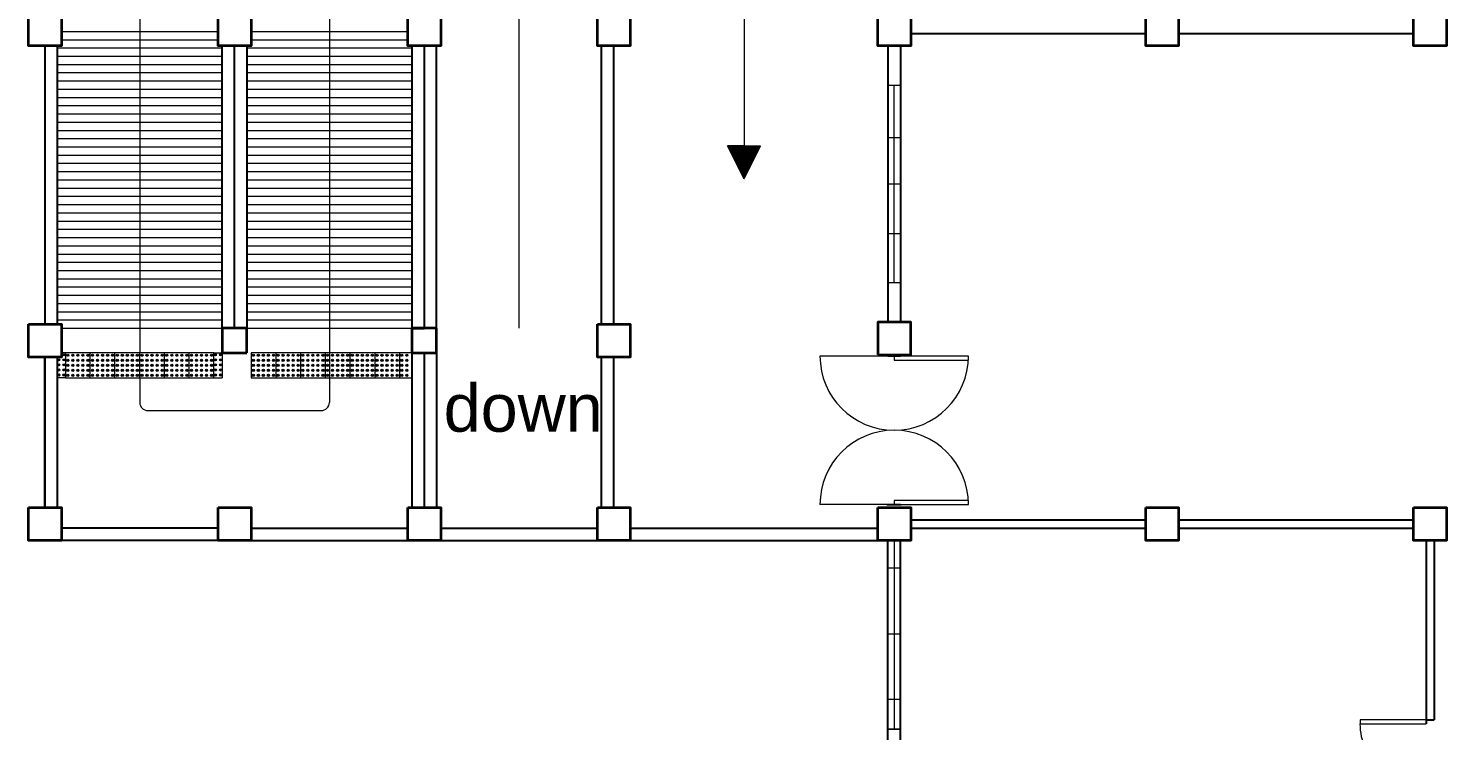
# Model space of a CAD drawing. Header units: millimetres. Extents: x -116 to 421, y 1 to 342.
# Drawn here: x 219.17 to 236.37, y 118.45 to 126.97 of the extents above; entities that cross this region are included whole.
import ezdxf

# ---------------------------------------------------------------- set-up
doc = ezdxf.new("R2010")
doc.units = ezdxf.units.MM
doc.header["$MEASUREMENT"] = 0
doc.styles.add('SWISSLT175', font='swissl.ttf', dxfattribs={"height": 0.175})

msp = doc.modelspace()

# ---------------------------------------------------------------- linework, layer by layer
at = {"color": 8, "lineweight": 9}
for p, q in [((220.525, 136.236), (220.525, 123.036)), ((225.125, 123.336), (225.125, 136.236)), ((222.825, 133.42), (222.825, 122.436)), ((227.855, 132.867), (227.855, 125.549)), ((219.575, 126.936), (221.475, 126.936)), ((219.575, 126.836), (221.475, 126.836)), ((221.875, 126.936), (223.775, 126.936)), ((221.875, 126.836), (223.775, 126.836)), ((219.525, 126.736), (221.525, 126.736)), ((219.525, 126.636), (221.525, 126.636)), ((221.825, 126.736), (223.825, 126.736)), ((221.825, 126.636), (223.825, 126.636)), ((219.525, 126.536), (221.525, 126.536)), ((219.525, 126.436), (221.525, 126.436)), ((221.825, 126.536), (223.825, 126.536)), ((221.825, 126.436), (223.825, 126.436)), ((219.525, 126.336), (221.525, 126.336)), ((221.825, 126.336), (223.825, 126.336)), ((229.6, 126.286), (229.75, 126.286)), ((229.6, 125.086), (229.6, 126.286)), ((229.675, 123.886), (229.675, 126.286)), ((229.75, 126.286), (229.75, 123.886)), ((219.525, 126.236), (221.525, 126.236)), ((219.525, 126.136), (221.525, 126.136)), ((221.825, 126.236), (223.825, 126.236)), ((221.825, 126.136), (223.825, 126.136)), ((219.525, 126.036), (221.525, 126.036)), ((219.525, 125.936), (221.525, 125.936)), ((221.825, 126.036), (223.825, 126.036)), ((221.825, 125.936), (223.825, 125.936)), ((219.525, 125.836), (221.525, 125.836)), ((219.525, 125.736), (221.525, 125.736)), ((221.825, 125.836), (223.825, 125.836)), ((221.825, 125.736), (223.825, 125.736)), ((219.525, 125.636), (221.525, 125.636)), ((221.825, 125.636), (223.825, 125.636)), ((229.6, 125.648), (229.75, 125.648)), ((219.525, 125.536), (221.525, 125.536)), ((219.525, 125.436), (221.525, 125.436)), ((221.825, 125.536), (223.825, 125.536)), ((221.825, 125.436), (223.825, 125.436)), ((227.855, 125.549), (227.655, 125.549)), ((227.855, 125.149), (227.655, 125.549)), ((227.855, 125.539), (227.66, 125.539)), ((227.855, 125.529), (227.665, 125.529)), ((227.855, 125.519), (227.67, 125.519)), ((227.855, 125.509), (227.675, 125.509)), ((227.855, 125.499), (227.68, 125.499)), ((227.855, 125.489), (227.685, 125.489)), ((227.855, 125.479), (227.69, 125.479)), ((227.855, 125.469), (227.695, 125.469)), ((227.855, 125.459), (227.7, 125.459)), ((227.855, 125.459), (227.7, 125.459)), ((227.855, 125.449), (227.705, 125.449)), ((227.855, 125.439), (227.71, 125.439)), ((227.855, 125.429), (227.715, 125.429)), ((227.855, 125.419), (227.72, 125.419)), ((227.855, 125.409), (227.725, 125.409)), ((227.855, 125.399), (227.73, 125.399)), ((227.855, 125.389), (227.735, 125.389)), ((227.855, 125.549), (228.055, 125.549)), ((227.855, 125.149), (228.055, 125.549)), ((227.855, 125.539), (228.05, 125.539)), ((227.855, 125.529), (228.045, 125.529)), ((228.04, 125.519), (227.855, 125.519)), ((228.035, 125.509), (227.855, 125.509)), ((228.03, 125.499), (227.855, 125.499)), ((228.025, 125.489), (227.855, 125.489)), ((228.02, 125.479), (227.855, 125.479)), ((228.015, 125.469), (227.855, 125.469)), ((228.01, 125.459), (227.855, 125.459)), ((228.01, 125.459), (227.855, 125.459)), ((228.005, 125.449), (227.855, 125.449)), ((228, 125.439), (227.855, 125.439)), ((227.995, 125.429), (227.855, 125.429)), ((227.99, 125.419), (227.855, 125.419)), ((227.985, 125.409), (227.855, 125.409)), ((227.98, 125.399), (227.855, 125.399)), ((227.975, 125.389), (227.855, 125.389)), ((219.525, 125.336), (221.525, 125.336)), ((219.525, 125.236), (221.525, 125.236)), ((221.825, 125.336), (223.825, 125.336)), ((221.825, 125.236), (223.825, 125.236)), ((227.855, 125.379), (227.74, 125.379)), ((227.855, 125.369), (227.745, 125.369)), ((227.855, 125.359), (227.75, 125.359)), ((227.855, 125.349), (227.755, 125.349)), ((227.855, 125.339), (227.76, 125.339)), ((227.855, 125.329), (227.765, 125.329)), ((227.855, 125.319), (227.77, 125.319)), ((227.855, 125.309), (227.775, 125.309)), ((227.855, 125.299), (227.78, 125.299)), ((227.855, 125.289), (227.785, 125.289)), ((227.855, 125.279), (227.79, 125.279)), ((227.855, 125.269), (227.795, 125.269)), ((227.855, 125.259), (227.8, 125.259)), ((227.855, 125.249), (227.805, 125.249)), ((227.855, 125.239), (227.81, 125.239)), ((227.855, 125.229), (227.815, 125.229)), ((227.855, 125.219), (227.82, 125.219)), ((227.97, 125.379), (227.855, 125.379)), ((227.965, 125.369), (227.855, 125.369)), ((227.96, 125.359), (227.855, 125.359)), ((227.955, 125.349), (227.855, 125.349)), ((227.95, 125.339), (227.855, 125.339)), ((227.945, 125.329), (227.855, 125.329)), ((227.94, 125.319), (227.855, 125.319)), ((227.935, 125.309), (227.855, 125.309)), ((227.93, 125.299), (227.855, 125.299)), ((227.925, 125.289), (227.855, 125.289)), ((227.92, 125.279), (227.855, 125.279)), ((227.915, 125.269), (227.855, 125.269)), ((227.91, 125.259), (227.855, 125.259)), ((227.905, 125.249), (227.855, 125.249)), ((227.9, 125.239), (227.855, 125.239)), ((227.895, 125.229), (227.855, 125.229)), ((227.89, 125.219), (227.855, 125.219)), ((219.525, 125.136), (221.525, 125.136)), ((221.825, 125.136), (223.825, 125.136)), ((227.855, 125.209), (227.825, 125.209)), ((227.855, 125.199), (227.83, 125.199)), ((227.855, 125.189), (227.835, 125.189)), ((227.855, 125.179), (227.84, 125.179)), ((227.855, 125.169), (227.845, 125.169)), ((227.855, 125.159), (227.85, 125.159)), ((227.885, 125.209), (227.855, 125.209)), ((227.88, 125.199), (227.855, 125.199)), ((227.875, 125.189), (227.855, 125.189)), ((227.87, 125.179), (227.855, 125.179)), ((227.865, 125.169), (227.855, 125.169)), ((227.86, 125.159), (227.855, 125.159)), ((229.6, 125.086), (229.6, 123.886)), ((229.6, 125.086), (229.75, 125.086)), ((219.525, 125.036), (221.525, 125.036)), ((219.525, 124.936), (221.525, 124.936)), ((221.825, 125.036), (223.825, 125.036)), ((221.825, 124.936), (223.825, 124.936)), ((219.525, 124.836), (221.525, 124.836)), ((219.525, 124.736), (221.525, 124.736)), ((221.825, 124.836), (223.825, 124.836)), ((221.825, 124.736), (223.825, 124.736)), ((219.525, 124.636), (221.525, 124.636)), ((219.525, 124.536), (221.525, 124.536)), ((221.825, 124.636), (223.825, 124.636)), ((221.825, 124.536), (223.825, 124.536)), ((219.525, 124.436), (221.525, 124.436)), ((221.825, 124.436), (223.825, 124.436)), ((229.6, 124.486), (229.75, 124.486)), ((219.525, 124.336), (221.525, 124.336)), ((219.525, 124.236), (221.525, 124.236)), ((221.825, 124.336), (223.825, 124.336)), ((221.825, 124.236), (223.825, 124.236)), ((219.525, 124.136), (221.525, 124.136)), ((219.525, 124.036), (221.525, 124.036)), ((221.825, 124.136), (223.825, 124.136)), ((221.825, 124.036), (223.825, 124.036)), ((219.525, 123.936), (221.525, 123.936)), ((221.825, 123.936), (223.825, 123.936)), ((229.75, 123.886), (229.6, 123.886)), ((219.525, 123.836), (221.525, 123.836)), ((219.525, 123.736), (221.525, 123.736)), ((221.825, 123.836), (223.825, 123.836)), ((221.825, 123.736), (223.825, 123.736)), ((219.525, 123.636), (221.525, 123.636)), ((219.525, 123.536), (221.525, 123.536)), ((221.825, 123.636), (223.825, 123.636)), ((221.825, 123.536), (223.825, 123.536)), ((219.525, 123.436), (221.525, 123.436)), ((219.575, 123.336), (221.525, 123.336)), ((221.825, 123.436), (223.825, 123.436)), ((221.825, 123.336), (223.825, 123.336)), ((219.625, 123.036), (219.575, 123.036)), ((219.925, 123.036), (219.625, 123.036)), ((219.625, 123.036), (219.625, 122.736)), ((219.925, 122.736), (219.925, 123.036)), ((220.225, 123.036), (219.925, 123.036)), ((220.225, 122.736), (220.225, 123.036)), ((220.525, 123.036), (220.225, 123.036)), ((220.525, 122.736), (220.525, 123.036)), ((220.825, 123.036), (220.525, 123.036)), ((220.825, 122.736), (220.825, 123.036)), ((221.125, 123.036), (220.825, 123.036)), ((221.125, 122.736), (221.125, 123.036)), ((221.425, 123.036), (221.125, 123.036)), ((221.425, 122.736), (221.425, 123.036)), ((221.425, 123.036), (221.525, 123.036)), ((221.525, 123.036), (221.525, 122.736)), ((222.175, 123.036), (221.875, 123.036)), ((221.875, 123.036), (221.875, 122.736)), ((222.475, 123.036), (222.175, 123.036)), ((222.175, 123.036), (222.175, 122.736)), ((222.775, 123.036), (222.475, 123.036)), ((222.475, 123.036), (222.475, 122.736)), ((223.075, 123.036), (222.775, 123.036)), ((222.775, 123.036), (222.775, 122.736)), ((223.375, 123.036), (223.075, 123.036)), ((223.075, 123.036), (223.075, 122.736)), ((223.675, 123.036), (223.375, 123.036)), ((223.375, 123.036), (223.375, 122.736)), ((223.975, 123.036), (223.675, 123.036)), ((223.675, 123.036), (223.675, 122.736)), ((219.625, 122.736), (219.525, 122.736)), ((219.625, 122.736), (219.925, 122.736)), ((219.925, 122.736), (220.225, 122.736)), ((220.225, 122.736), (220.525, 122.736)), ((220.525, 122.736), (220.825, 122.736)), ((220.525, 122.736), (220.525, 122.436)), ((220.825, 122.736), (221.125, 122.736)), ((221.125, 122.736), (221.425, 122.736)), ((221.425, 122.736), (221.525, 122.736)), ((221.875, 122.736), (222.175, 122.736)), ((222.175, 122.736), (222.475, 122.736)), ((222.475, 122.736), (222.775, 122.736)), ((222.775, 122.736), (223.075, 122.736)), ((223.075, 122.736), (223.375, 122.736)), ((223.375, 122.736), (223.675, 122.736)), ((223.675, 122.736), (223.825, 122.736)), ((220.625, 122.336), (222.725, 122.336)), ((229.6, 118.473), (229.6, 120.761)), ((229.675, 120.761), (229.675, 118.473)), ((229.6, 119.63), (229.6, 120.43)), ((229.6, 120.43), (229.75, 120.43)), ((229.75, 120.43), (229.75, 118.83)), ((229.6, 119.63), (229.75, 119.63)), ((229.75, 118.83), (229.6, 118.83)), ((229.6, 118.473), (229.75, 118.473))]:
    msp.add_line(p, q, dxfattribs=at)
at = {"color": 8, "lineweight": 25}
for p, q in [((229.875, 126.911), (232.725, 126.911)), ((233.125, 126.911), (235.975, 126.911)), ((219.375, 126.761), (219.375, 123.386)), ((219.525, 126.761), (219.525, 123.386)), ((221.525, 123.336), (221.525, 126.761)), ((221.675, 123.336), (221.675, 126.761)), ((221.825, 126.761), (221.825, 123.336)), ((223.825, 126.761), (223.825, 123.336)), ((223.975, 126.761), (223.975, 123.336)), ((224.125, 123.336), (224.125, 126.761)), ((226.125, 123.386), (226.125, 126.761)), ((226.275, 123.386), (226.275, 126.761)), ((229.6, 126.761), (229.6, 123.411)), ((229.75, 126.761), (229.75, 123.411)), ((223.825, 123.336), (223.825, 121.161)), ((224.125, 123.336), (224.125, 121.161)), ((219.375, 121.161), (219.375, 122.986)), ((219.375, 122.986), (219.375, 121.161)), ((219.525, 122.986), (219.525, 121.161)), ((223.975, 123.036), (223.975, 121.161)), ((226.125, 121.161), (226.125, 122.986)), ((226.275, 121.161), (226.275, 122.986)), ((229.6, 123.011), (229.6, 122.998)), ((229.75, 122.998), (229.6, 122.998)), ((229.75, 123.011), (229.75, 122.998)), ((229.6, 121.198), (229.75, 121.198)), ((229.6, 121.186), (229.6, 121.198)), ((229.75, 121.186), (229.75, 121.198)), ((229.875, 121.011), (232.725, 121.011)), ((233.125, 121.011), (235.975, 121.011)), ((221.475, 120.911), (219.575, 120.911)), ((221.475, 120.761), (219.575, 120.761)), ((221.875, 120.911), (223.775, 120.911)), ((221.875, 120.761), (226.075, 120.761)), ((224.175, 120.911), (226.075, 120.911)), ((226.475, 120.911), (229.475, 120.911)), ((226.475, 120.761), (229.475, 120.761)), ((229.6, 115.161), (229.6, 120.761)), ((229.75, 115.161), (229.75, 120.761)), ((229.875, 120.911), (232.725, 120.911)), ((233.125, 120.911), (235.975, 120.911)), ((236.125, 120.761), (236.125, 118.536)), ((236.225, 120.761), (236.225, 118.586)), ((236.125, 118.586), (236.225, 118.586))]:
    msp.add_line(p, q, dxfattribs=at)
at = {"color": 8, "lineweight": 35}
for p, q in [((221.525, 123.336), (221.525, 123.036)), ((221.825, 123.336), (221.525, 123.336)), ((221.525, 123.336), (221.525, 123.036)), ((221.825, 123.036), (221.825, 123.336)), ((221.825, 123.036), (221.825, 123.336)), ((223.825, 123.336), (223.975, 123.336)), ((223.825, 123.336), (223.825, 123.036)), ((224.125, 123.336), (223.825, 123.336)), ((223.825, 123.336), (223.825, 123.036)), ((224.125, 123.036), (224.125, 123.336)), ((224.125, 123.036), (224.125, 123.336)), ((221.525, 123.036), (221.825, 123.036)), ((223.825, 123.036), (224.125, 123.036)), ((223.825, 123.036), (224.125, 123.036))]:
    msp.add_line(p, q, dxfattribs=at)
at = {"color": 8, "lineweight": 13}
for p, q in [((229.675, 122.998), (228.775, 122.998)), ((230.575, 122.998), (229.675, 122.998)), ((229.675, 122.998), (229.675, 122.948)), ((230.575, 122.948), (230.575, 122.998)), ((229.675, 122.948), (230.575, 122.948)), ((229.675, 121.198), (228.775, 121.198)), ((230.575, 121.248), (229.675, 121.248)), ((229.675, 121.248), (229.675, 121.198)), ((229.675, 121.198), (230.575, 121.198)), ((230.575, 121.198), (230.575, 121.248))]:
    msp.add_line(p, q, dxfattribs=at)
at = {"color": 8, "lineweight": 35}
for points in [[(219.175, 127.161), (219.575, 127.161), (219.575, 126.761), (219.175, 126.761)], [(221.475, 127.161), (221.875, 127.161), (221.875, 126.761), (221.475, 126.761)], [(223.775, 127.161), (224.175, 127.161), (224.175, 126.761), (223.775, 126.761)], [(226.075, 127.161), (226.475, 127.161), (226.475, 126.761), (226.075, 126.761)], [(229.475, 127.161), (229.875, 127.161), (229.875, 126.761), (229.475, 126.761)], [(232.725, 127.161), (233.125, 127.161), (233.125, 126.761), (232.725, 126.761)], [(235.975, 127.161), (236.375, 127.161), (236.375, 126.761), (235.975, 126.761)], [(219.175, 123.386), (219.575, 123.386), (219.575, 122.986), (219.175, 122.986)], [(226.075, 123.386), (226.475, 123.386), (226.475, 122.986), (226.075, 122.986)], [(229.475, 123.011), (229.875, 123.011), (229.875, 123.411), (229.475, 123.411)], [(219.175, 121.161), (219.575, 121.161), (219.575, 120.761), (219.175, 120.761)], [(221.475, 121.161), (221.875, 121.161), (221.875, 120.761), (221.475, 120.761)], [(223.775, 121.161), (224.175, 121.161), (224.175, 120.761), (223.775, 120.761)], [(226.075, 121.161), (226.475, 121.161), (226.475, 120.761), (226.075, 120.761)], [(229.475, 121.161), (229.875, 121.161), (229.875, 120.761), (229.475, 120.761)], [(232.725, 121.161), (233.125, 121.161), (233.125, 120.761), (232.725, 120.761)], [(235.975, 121.161), (236.375, 121.161), (236.375, 120.761), (235.975, 120.761)]]:
    msp.add_lwpolyline(points, close=True, dxfattribs=at)
at = {"color": 8, "lineweight": 9}
for points in [[(229.6, 123.886), (229.6, 126.286), (229.75, 126.286), (229.75, 123.886)], [(229.6, 126.286), (229.75, 126.286), (229.75, 123.886), (229.6, 123.886)], [(229.6, 120.761), (229.75, 120.761), (229.75, 118.473), (229.6, 118.473)]]:
    msp.add_lwpolyline(points, close=True, dxfattribs=at)
at = {"color": 8, "lineweight": 13, "ltscale": 0.03}
msp.add_lwpolyline([(236.125, 118.536), (236.125, 118.586), (235.325, 118.586), (235.325, 118.536)], close=True, dxfattribs=at)
at = {"color": 8, "lineweight": 9}
for centre, radius in [((219.605, 123.013), 0.013), ((219.605, 123.013), 0.009), ((219.653, 123.008), 0.013), ((219.653, 123.008), 0.009), ((219.714, 123.008), 0.013), ((219.714, 123.008), 0.009), ((219.775, 123.008), 0.013), ((219.775, 123.008), 0.009), ((219.836, 123.008), 0.013), ((219.836, 123.008), 0.009), ((219.897, 123.008), 0.013), ((219.897, 123.008), 0.009), ((219.953, 123.008), 0.013), ((219.953, 123.008), 0.009), ((220.014, 123.008), 0.013), ((220.014, 123.008), 0.009), ((220.075, 123.008), 0.013), ((220.075, 123.008), 0.009), ((220.136, 123.008), 0.013), ((220.136, 123.008), 0.009), ((220.197, 123.008), 0.013), ((220.197, 123.008), 0.009), ((220.253, 123.008), 0.013), ((220.253, 123.008), 0.009), ((220.314, 123.008), 0.013), ((220.314, 123.008), 0.009), ((220.375, 123.008), 0.013), ((220.375, 123.008), 0.009), ((220.436, 123.008), 0.013), ((220.436, 123.008), 0.009), ((220.497, 123.008), 0.013), ((220.497, 123.008), 0.009), ((220.553, 123.008), 0.013), ((220.553, 123.008), 0.009), ((220.614, 123.008), 0.013), ((220.614, 123.008), 0.009), ((220.675, 123.008), 0.013), ((220.675, 123.008), 0.009), ((220.736, 123.008), 0.013), ((220.736, 123.008), 0.009), ((220.797, 123.008), 0.013), ((220.797, 123.008), 0.009), ((220.853, 123.008), 0.013), ((220.853, 123.008), 0.009), ((220.914, 123.008), 0.013), ((220.914, 123.008), 0.009), ((220.975, 123.008), 0.013), ((220.975, 123.008), 0.009), ((221.036, 123.008), 0.013), ((221.036, 123.008), 0.009), ((221.097, 123.008), 0.013), ((221.097, 123.008), 0.009), ((221.153, 123.008), 0.013), ((221.153, 123.008), 0.009), ((221.214, 123.008), 0.013), ((221.214, 123.008), 0.009), ((221.275, 123.008), 0.013), ((221.275, 123.008), 0.009), ((221.336, 123.008), 0.013), ((221.336, 123.008), 0.009), ((221.397, 123.008), 0.013), ((221.397, 123.008), 0.009), ((221.444, 123.013), 0.013), ((221.444, 123.013), 0.009), ((221.505, 123.013), 0.013), ((221.505, 123.013), 0.009), ((221.903, 123.008), 0.013), ((221.903, 123.008), 0.009), ((221.964, 123.008), 0.013), ((221.964, 123.008), 0.009), ((222.025, 123.008), 0.013), ((222.025, 123.008), 0.009), ((222.086, 123.008), 0.013), ((222.086, 123.008), 0.009), ((222.147, 123.008), 0.013), ((222.147, 123.008), 0.009), ((222.203, 123.008), 0.013), ((222.203, 123.008), 0.009), ((222.264, 123.008), 0.013), ((222.264, 123.008), 0.009), ((222.325, 123.008), 0.013), ((222.325, 123.008), 0.009), ((222.386, 123.008), 0.013), ((222.386, 123.008), 0.009), ((222.447, 123.008), 0.013), ((222.447, 123.008), 0.009), ((222.503, 123.008), 0.013), ((222.503, 123.008), 0.009), ((222.564, 123.008), 0.013), ((222.564, 123.008), 0.009), ((222.625, 123.008), 0.013), ((222.625, 123.008), 0.009), ((222.686, 123.008), 0.013), ((222.686, 123.008), 0.009), ((222.747, 123.008), 0.013), ((222.747, 123.008), 0.009), ((222.803, 123.008), 0.013), ((222.803, 123.008), 0.009), ((222.864, 123.008), 0.013), ((222.864, 123.008), 0.009), ((222.925, 123.008), 0.013), ((222.925, 123.008), 0.009), ((222.986, 123.008), 0.013), ((222.986, 123.008), 0.009), ((223.047, 123.008), 0.013), ((223.047, 123.008), 0.009), ((223.103, 123.008), 0.013), ((223.103, 123.008), 0.009), ((223.164, 123.008), 0.013), ((223.164, 123.008), 0.009), ((223.225, 123.008), 0.013), ((223.225, 123.008), 0.009), ((223.286, 123.008), 0.013), ((223.286, 123.008), 0.009), ((223.347, 123.008), 0.013), ((223.347, 123.008), 0.009), ((223.403, 123.008), 0.013), ((223.403, 123.008), 0.009), ((223.464, 123.008), 0.013), ((223.464, 123.008), 0.009), ((223.525, 123.008), 0.013), ((223.525, 123.008), 0.009), ((223.586, 123.008), 0.013), ((223.586, 123.008), 0.009), ((223.647, 123.008), 0.013), ((223.647, 123.008), 0.009), ((223.703, 123.008), 0.013), ((223.703, 123.008), 0.009), ((223.764, 123.008), 0.013), ((223.764, 123.008), 0.009), ((219.544, 122.952), 0.013), ((219.544, 122.891), 0.013), ((219.544, 122.83), 0.013), ((219.544, 122.952), 0.009), ((219.544, 122.891), 0.009), ((219.544, 122.83), 0.009), ((219.605, 122.952), 0.013), ((219.605, 122.891), 0.013), ((219.605, 122.83), 0.013), ((219.605, 122.952), 0.009), ((219.605, 122.891), 0.009), ((219.605, 122.83), 0.009), ((219.653, 122.947), 0.013), ((219.653, 122.886), 0.013), ((219.653, 122.825), 0.013), ((219.653, 122.947), 0.009), ((219.653, 122.886), 0.009), ((219.653, 122.825), 0.009), ((219.714, 122.947), 0.013), ((219.714, 122.886), 0.013), ((219.714, 122.825), 0.013), ((219.714, 122.947), 0.009), ((219.714, 122.886), 0.009), ((219.714, 122.825), 0.009), ((219.775, 122.947), 0.013), ((219.775, 122.886), 0.013), ((219.775, 122.825), 0.013), ((219.775, 122.947), 0.009), ((219.775, 122.886), 0.009), ((219.775, 122.825), 0.009), ((219.836, 122.947), 0.013), ((219.836, 122.886), 0.013), ((219.836, 122.825), 0.013), ((219.836, 122.947), 0.009), ((219.836, 122.886), 0.009), ((219.836, 122.825), 0.009), ((219.897, 122.947), 0.013), ((219.897, 122.886), 0.013), ((219.897, 122.825), 0.013), ((219.897, 122.947), 0.009), ((219.897, 122.886), 0.009), ((219.897, 122.825), 0.009), ((219.953, 122.947), 0.013), ((219.953, 122.886), 0.013), ((219.953, 122.825), 0.013), ((219.953, 122.947), 0.009), ((219.953, 122.886), 0.009), ((219.953, 122.825), 0.009), ((220.014, 122.947), 0.013), ((220.014, 122.886), 0.013), ((220.014, 122.825), 0.013), ((220.014, 122.947), 0.009), ((220.014, 122.886), 0.009), ((220.014, 122.825), 0.009), ((220.075, 122.947), 0.013), ((220.075, 122.886), 0.013), ((220.075, 122.825), 0.013), ((220.075, 122.947), 0.009), ((220.075, 122.886), 0.009), ((220.075, 122.825), 0.009), ((220.136, 122.947), 0.013), ((220.136, 122.886), 0.013), ((220.136, 122.825), 0.013), ((220.136, 122.947), 0.009), ((220.136, 122.886), 0.009), ((220.136, 122.825), 0.009), ((220.197, 122.947), 0.013), ((220.197, 122.886), 0.013), ((220.197, 122.825), 0.013), ((220.197, 122.947), 0.009), ((220.197, 122.886), 0.009), ((220.197, 122.825), 0.009), ((220.253, 122.947), 0.013), ((220.253, 122.886), 0.013), ((220.253, 122.825), 0.013), ((220.253, 122.947), 0.009), ((220.253, 122.886), 0.009), ((220.253, 122.825), 0.009), ((220.314, 122.947), 0.013), ((220.314, 122.886), 0.013), ((220.314, 122.825), 0.013), ((220.314, 122.947), 0.009), ((220.314, 122.886), 0.009), ((220.314, 122.825), 0.009), ((220.375, 122.947), 0.013), ((220.375, 122.886), 0.013), ((220.375, 122.825), 0.013), ((220.375, 122.947), 0.009), ((220.375, 122.886), 0.009), ((220.375, 122.825), 0.009), ((220.436, 122.947), 0.013), ((220.436, 122.886), 0.013), ((220.436, 122.825), 0.013), ((220.436, 122.947), 0.009), ((220.436, 122.886), 0.009), ((220.436, 122.825), 0.009), ((220.497, 122.947), 0.013), ((220.497, 122.886), 0.013), ((220.497, 122.825), 0.013), ((220.497, 122.947), 0.009), ((220.497, 122.886), 0.009), ((220.497, 122.825), 0.009), ((220.553, 122.947), 0.013), ((220.553, 122.886), 0.013), ((220.553, 122.825), 0.013), ((220.553, 122.947), 0.009), ((220.553, 122.886), 0.009), ((220.553, 122.825), 0.009), ((220.614, 122.947), 0.013), ((220.614, 122.886), 0.013), ((220.614, 122.825), 0.013), ((220.614, 122.947), 0.009), ((220.614, 122.886), 0.009), ((220.614, 122.825), 0.009), ((220.675, 122.947), 0.013), ((220.675, 122.886), 0.013), ((220.675, 122.825), 0.013), ((220.675, 122.947), 0.009), ((220.675, 122.886), 0.009), ((220.675, 122.825), 0.009), ((220.736, 122.947), 0.013), ((220.736, 122.886), 0.013), ((220.736, 122.825), 0.013), ((220.736, 122.947), 0.009), ((220.736, 122.886), 0.009), ((220.736, 122.825), 0.009), ((220.797, 122.947), 0.013), ((220.797, 122.886), 0.013), ((220.797, 122.825), 0.013), ((220.797, 122.947), 0.009), ((220.797, 122.886), 0.009), ((220.797, 122.825), 0.009), ((220.853, 122.947), 0.013), ((220.853, 122.886), 0.013), ((220.853, 122.825), 0.013), ((220.853, 122.947), 0.009), ((220.853, 122.886), 0.009), ((220.853, 122.825), 0.009), ((220.914, 122.947), 0.013), ((220.914, 122.886), 0.013), ((220.914, 122.825), 0.013), ((220.914, 122.947), 0.009), ((220.914, 122.886), 0.009), ((220.914, 122.825), 0.009), ((220.975, 122.947), 0.013), ((220.975, 122.886), 0.013), ((220.975, 122.825), 0.013), ((220.975, 122.947), 0.009), ((220.975, 122.886), 0.009), ((220.975, 122.825), 0.009), ((221.036, 122.947), 0.013), ((221.036, 122.886), 0.013), ((221.036, 122.825), 0.013), ((221.036, 122.947), 0.009), ((221.036, 122.886), 0.009), ((221.036, 122.825), 0.009), ((221.097, 122.947), 0.013), ((221.097, 122.886), 0.013), ((221.097, 122.825), 0.013), ((221.097, 122.947), 0.009), ((221.097, 122.886), 0.009), ((221.097, 122.825), 0.009), ((221.153, 122.947), 0.013), ((221.153, 122.886), 0.013), ((221.153, 122.825), 0.013), ((221.153, 122.947), 0.009), ((221.153, 122.886), 0.009), ((221.153, 122.825), 0.009), ((221.214, 122.947), 0.013), ((221.214, 122.886), 0.013), ((221.214, 122.825), 0.013), ((221.214, 122.947), 0.009), ((221.214, 122.886), 0.009), ((221.214, 122.825), 0.009), ((221.275, 122.947), 0.013), ((221.275, 122.886), 0.013), ((221.275, 122.825), 0.013), ((221.275, 122.947), 0.009), ((221.275, 122.886), 0.009), ((221.275, 122.825), 0.009), ((221.336, 122.947), 0.013), ((221.336, 122.886), 0.013), ((221.336, 122.825), 0.013), ((221.336, 122.947), 0.009), ((221.336, 122.886), 0.009), ((221.336, 122.825), 0.009), ((221.397, 122.947), 0.013), ((221.397, 122.886), 0.013), ((221.397, 122.825), 0.013), ((221.397, 122.947), 0.009), ((221.397, 122.886), 0.009), ((221.397, 122.825), 0.009), ((221.444, 122.952), 0.013), ((221.444, 122.891), 0.013), ((221.444, 122.83), 0.013), ((221.444, 122.952), 0.009), ((221.444, 122.891), 0.009), ((221.444, 122.83), 0.009), ((221.505, 122.952), 0.013), ((221.505, 122.891), 0.013), ((221.505, 122.83), 0.013), ((221.505, 122.952), 0.009), ((221.505, 122.891), 0.009), ((221.505, 122.83), 0.009), ((221.903, 122.947), 0.013), ((221.903, 122.886), 0.013), ((221.903, 122.825), 0.013), ((221.903, 122.947), 0.009), ((221.903, 122.886), 0.009), ((221.903, 122.825), 0.009), ((221.964, 122.947), 0.013), ((221.964, 122.886), 0.013), ((221.964, 122.825), 0.013), ((221.964, 122.947), 0.009), ((221.964, 122.886), 0.009), ((221.964, 122.825), 0.009), ((222.025, 122.947), 0.013), ((222.025, 122.886), 0.013), ((222.025, 122.825), 0.013), ((222.025, 122.947), 0.009), ((222.025, 122.886), 0.009), ((222.025, 122.825), 0.009), ((222.086, 122.947), 0.013), ((222.086, 122.886), 0.013), ((222.086, 122.825), 0.013), ((222.086, 122.947), 0.009), ((222.086, 122.886), 0.009), ((222.086, 122.825), 0.009), ((222.147, 122.947), 0.013), ((222.147, 122.886), 0.013), ((222.147, 122.825), 0.013), ((222.147, 122.947), 0.009), ((222.147, 122.886), 0.009), ((222.147, 122.825), 0.009), ((222.203, 122.947), 0.013), ((222.203, 122.886), 0.013), ((222.203, 122.825), 0.013), ((222.203, 122.947), 0.009), ((222.203, 122.886), 0.009), ((222.203, 122.825), 0.009), ((222.264, 122.947), 0.013), ((222.264, 122.886), 0.013), ((222.264, 122.825), 0.013), ((222.264, 122.947), 0.009), ((222.264, 122.886), 0.009), ((222.264, 122.825), 0.009), ((222.325, 122.947), 0.013), ((222.325, 122.886), 0.013), ((222.325, 122.825), 0.013), ((222.325, 122.947), 0.009), ((222.325, 122.886), 0.009), ((222.325, 122.825), 0.009), ((222.386, 122.947), 0.013), ((222.386, 122.886), 0.013), ((222.386, 122.825), 0.013), ((222.386, 122.947), 0.009), ((222.386, 122.886), 0.009), ((222.386, 122.825), 0.009), ((222.447, 122.947), 0.013), ((222.447, 122.886), 0.013), ((222.447, 122.825), 0.013), ((222.447, 122.947), 0.009), ((222.447, 122.886), 0.009), ((222.447, 122.825), 0.009), ((222.503, 122.947), 0.013), ((222.503, 122.886), 0.013), ((222.503, 122.825), 0.013), ((222.503, 122.947), 0.009), ((222.503, 122.886), 0.009), ((222.503, 122.825), 0.009), ((222.564, 122.947), 0.013), ((222.564, 122.886), 0.013), ((222.564, 122.825), 0.013), ((222.564, 122.947), 0.009), ((222.564, 122.886), 0.009), ((222.564, 122.825), 0.009), ((222.625, 122.947), 0.013), ((222.625, 122.886), 0.013), ((222.625, 122.825), 0.013), ((222.625, 122.947), 0.009), ((222.625, 122.886), 0.009), ((222.625, 122.825), 0.009), ((222.686, 122.947), 0.013), ((222.686, 122.886), 0.013), ((222.686, 122.825), 0.013), ((222.686, 122.947), 0.009), ((222.686, 122.886), 0.009), ((222.686, 122.825), 0.009), ((222.747, 122.947), 0.013), ((222.747, 122.886), 0.013), ((222.747, 122.825), 0.013), ((222.747, 122.947), 0.009), ((222.747, 122.886), 0.009), ((222.747, 122.825), 0.009), ((222.803, 122.947), 0.013), ((222.803, 122.886), 0.013), ((222.803, 122.825), 0.013), ((222.803, 122.947), 0.009), ((222.803, 122.886), 0.009), ((222.803, 122.825), 0.009), ((222.864, 122.947), 0.013), ((222.864, 122.886), 0.013), ((222.864, 122.825), 0.013), ((222.864, 122.947), 0.009), ((222.864, 122.886), 0.009), ((222.864, 122.825), 0.009), ((222.925, 122.947), 0.013), ((222.925, 122.886), 0.013), ((222.925, 122.825), 0.013), ((222.925, 122.947), 0.009), ((222.925, 122.886), 0.009), ((222.925, 122.825), 0.009), ((222.986, 122.947), 0.013), ((222.986, 122.886), 0.013), ((222.986, 122.825), 0.013), ((222.986, 122.947), 0.009), ((222.986, 122.886), 0.009), ((222.986, 122.825), 0.009), ((223.047, 122.947), 0.013), ((223.047, 122.886), 0.013), ((223.047, 122.825), 0.013), ((223.047, 122.947), 0.009), ((223.047, 122.886), 0.009), ((223.047, 122.825), 0.009), ((223.103, 122.947), 0.013), ((223.103, 122.886), 0.013), ((223.103, 122.825), 0.013), ((223.103, 122.947), 0.009), ((223.103, 122.886), 0.009), ((223.103, 122.825), 0.009), ((223.164, 122.947), 0.013), ((223.164, 122.886), 0.013), ((223.164, 122.825), 0.013), ((223.164, 122.947), 0.009), ((223.164, 122.886), 0.009), ((223.164, 122.825), 0.009), ((223.225, 122.947), 0.013), ((223.225, 122.886), 0.013), ((223.225, 122.825), 0.013), ((223.225, 122.947), 0.009), ((223.225, 122.886), 0.009), ((223.225, 122.825), 0.009), ((223.286, 122.947), 0.013), ((223.286, 122.886), 0.013), ((223.286, 122.825), 0.013), ((223.286, 122.947), 0.009), ((223.286, 122.886), 0.009), ((223.286, 122.825), 0.009), ((223.347, 122.947), 0.013), ((223.347, 122.886), 0.013), ((223.347, 122.825), 0.013), ((223.347, 122.947), 0.009), ((223.347, 122.886), 0.009), ((223.347, 122.825), 0.009), ((223.403, 122.947), 0.013), ((223.403, 122.886), 0.013), ((223.403, 122.825), 0.013), ((223.403, 122.947), 0.009), ((223.403, 122.886), 0.009), ((223.403, 122.825), 0.009), ((223.464, 122.947), 0.013), ((223.464, 122.886), 0.013), ((223.464, 122.825), 0.013), ((223.464, 122.947), 0.009), ((223.464, 122.886), 0.009), ((223.464, 122.825), 0.009), ((223.525, 122.947), 0.013), ((223.525, 122.886), 0.013), ((223.525, 122.825), 0.013), ((223.525, 122.947), 0.009), ((223.525, 122.886), 0.009), ((223.525, 122.825), 0.009), ((223.586, 122.947), 0.013), ((223.586, 122.886), 0.013), ((223.586, 122.825), 0.013), ((223.586, 122.947), 0.009), ((223.586, 122.886), 0.009), ((223.586, 122.825), 0.009), ((223.647, 122.947), 0.013), ((223.647, 122.886), 0.013), ((223.647, 122.825), 0.013), ((223.647, 122.947), 0.009), ((223.647, 122.886), 0.009), ((223.647, 122.825), 0.009), ((223.703, 122.947), 0.013), ((223.703, 122.886), 0.013), ((223.703, 122.825), 0.013), ((223.703, 122.947), 0.009), ((223.703, 122.886), 0.009), ((223.703, 122.825), 0.009), ((223.764, 122.947), 0.013), ((223.764, 122.886), 0.013), ((223.764, 122.825), 0.013), ((223.764, 122.947), 0.009), ((223.764, 122.886), 0.009), ((223.764, 122.825), 0.009), ((219.544, 122.769), 0.013), ((219.544, 122.769), 0.009), ((219.605, 122.769), 0.013), ((219.605, 122.769), 0.009), ((219.653, 122.764), 0.013), ((219.653, 122.764), 0.009), ((219.714, 122.764), 0.013), ((219.714, 122.764), 0.009), ((219.775, 122.764), 0.013), ((219.775, 122.764), 0.009), ((219.836, 122.764), 0.013), ((219.836, 122.764), 0.009), ((219.897, 122.764), 0.013), ((219.897, 122.764), 0.009), ((219.953, 122.764), 0.013), ((219.953, 122.764), 0.009), ((220.014, 122.764), 0.013), ((220.014, 122.764), 0.009), ((220.075, 122.764), 0.013), ((220.075, 122.764), 0.009), ((220.136, 122.764), 0.013), ((220.136, 122.764), 0.009), ((220.197, 122.764), 0.013), ((220.197, 122.764), 0.009), ((220.253, 122.764), 0.013), ((220.253, 122.764), 0.009), ((220.314, 122.764), 0.013), ((220.314, 122.764), 0.009), ((220.375, 122.764), 0.013), ((220.375, 122.764), 0.009), ((220.436, 122.764), 0.013), ((220.436, 122.764), 0.009), ((220.497, 122.764), 0.013), ((220.497, 122.764), 0.009), ((220.553, 122.764), 0.013), ((220.553, 122.764), 0.009), ((220.614, 122.764), 0.013), ((220.614, 122.764), 0.009), ((220.675, 122.764), 0.013), ((220.675, 122.764), 0.009), ((220.736, 122.764), 0.013), ((220.736, 122.764), 0.009), ((220.797, 122.764), 0.013), ((220.797, 122.764), 0.009), ((220.853, 122.764), 0.013), ((220.853, 122.764), 0.009), ((220.914, 122.764), 0.013), ((220.914, 122.764), 0.009), ((220.975, 122.764), 0.013), ((220.975, 122.764), 0.009), ((221.036, 122.764), 0.013), ((221.036, 122.764), 0.009), ((221.097, 122.764), 0.013), ((221.097, 122.764), 0.009), ((221.153, 122.764), 0.013), ((221.153, 122.764), 0.009), ((221.214, 122.764), 0.013), ((221.214, 122.764), 0.009), ((221.275, 122.764), 0.013), ((221.275, 122.764), 0.009), ((221.336, 122.764), 0.013), ((221.336, 122.764), 0.009), ((221.397, 122.764), 0.013), ((221.397, 122.764), 0.009), ((221.444, 122.769), 0.013), ((221.444, 122.769), 0.009), ((221.505, 122.769), 0.013), ((221.505, 122.769), 0.009), ((221.903, 122.764), 0.013), ((221.903, 122.764), 0.009), ((221.964, 122.764), 0.013), ((221.964, 122.764), 0.009), ((222.025, 122.764), 0.013), ((222.025, 122.764), 0.009), ((222.086, 122.764), 0.013), ((222.086, 122.764), 0.009), ((222.147, 122.764), 0.013), ((222.147, 122.764), 0.009), ((222.203, 122.764), 0.013), ((222.203, 122.764), 0.009), ((222.264, 122.764), 0.013), ((222.264, 122.764), 0.009), ((222.325, 122.764), 0.013), ((222.325, 122.764), 0.009), ((222.386, 122.764), 0.013), ((222.386, 122.764), 0.009), ((222.447, 122.764), 0.013), ((222.447, 122.764), 0.009), ((222.503, 122.764), 0.013), ((222.503, 122.764), 0.009), ((222.564, 122.764), 0.013), ((222.564, 122.764), 0.009), ((222.625, 122.764), 0.013), ((222.625, 122.764), 0.009), ((222.686, 122.764), 0.013), ((222.686, 122.764), 0.009), ((222.747, 122.764), 0.013), ((222.747, 122.764), 0.009), ((222.803, 122.764), 0.013), ((222.803, 122.764), 0.009), ((222.864, 122.764), 0.013), ((222.864, 122.764), 0.009), ((222.925, 122.764), 0.013), ((222.925, 122.764), 0.009), ((222.986, 122.764), 0.013), ((222.986, 122.764), 0.009), ((223.047, 122.764), 0.013), ((223.047, 122.764), 0.009), ((223.103, 122.764), 0.013), ((223.103, 122.764), 0.009), ((223.164, 122.764), 0.013), ((223.164, 122.764), 0.009), ((223.225, 122.764), 0.013), ((223.225, 122.764), 0.009), ((223.286, 122.764), 0.013), ((223.286, 122.764), 0.009), ((223.347, 122.764), 0.013), ((223.347, 122.764), 0.009), ((223.403, 122.764), 0.013), ((223.403, 122.764), 0.009), ((223.464, 122.764), 0.013), ((223.464, 122.764), 0.009), ((223.525, 122.764), 0.013), ((223.525, 122.764), 0.009), ((223.586, 122.764), 0.013), ((223.586, 122.764), 0.009), ((223.647, 122.764), 0.013), ((223.647, 122.764), 0.009), ((223.703, 122.764), 0.013), ((223.703, 122.764), 0.009), ((223.764, 122.764), 0.013), ((223.764, 122.764), 0.009)]:
    msp.add_circle(centre, radius, dxfattribs=at)
at = {"color": 8, "lineweight": 13}
for centre, start, end in [((229.675, 122.998), 180, 0), ((229.675, 121.198), 0, 180)]:
    msp.add_arc(centre, 0.9, start, end, dxfattribs=at)
at = {"color": 8, "lineweight": 9}
for centre, start, end in [((220.625, 122.436), 180, 270), ((222.725, 122.436), 270, 0)]:
    msp.add_arc(centre, 0.1, start, end, dxfattribs=at)
at = {"color": 8, "lineweight": 13, "ltscale": 0.03}
msp.add_arc((236.076, 118.536), 0.752, 180, 273.6952, dxfattribs=at)

# ---------------------------------------------------------------- texts
at = {"color": 8, "lineweight": -2, "ltscale": 0.4, "insert": (225.176, 122.365), "char_height": 0.5778, "width": 0.90467, "attachment_point": 5, "line_spacing_factor": 0.9, "style": 'SWISSLT175'}
msp.add_mtext('down', dxfattribs=at)

doc.saveas('drawing.dxf')
